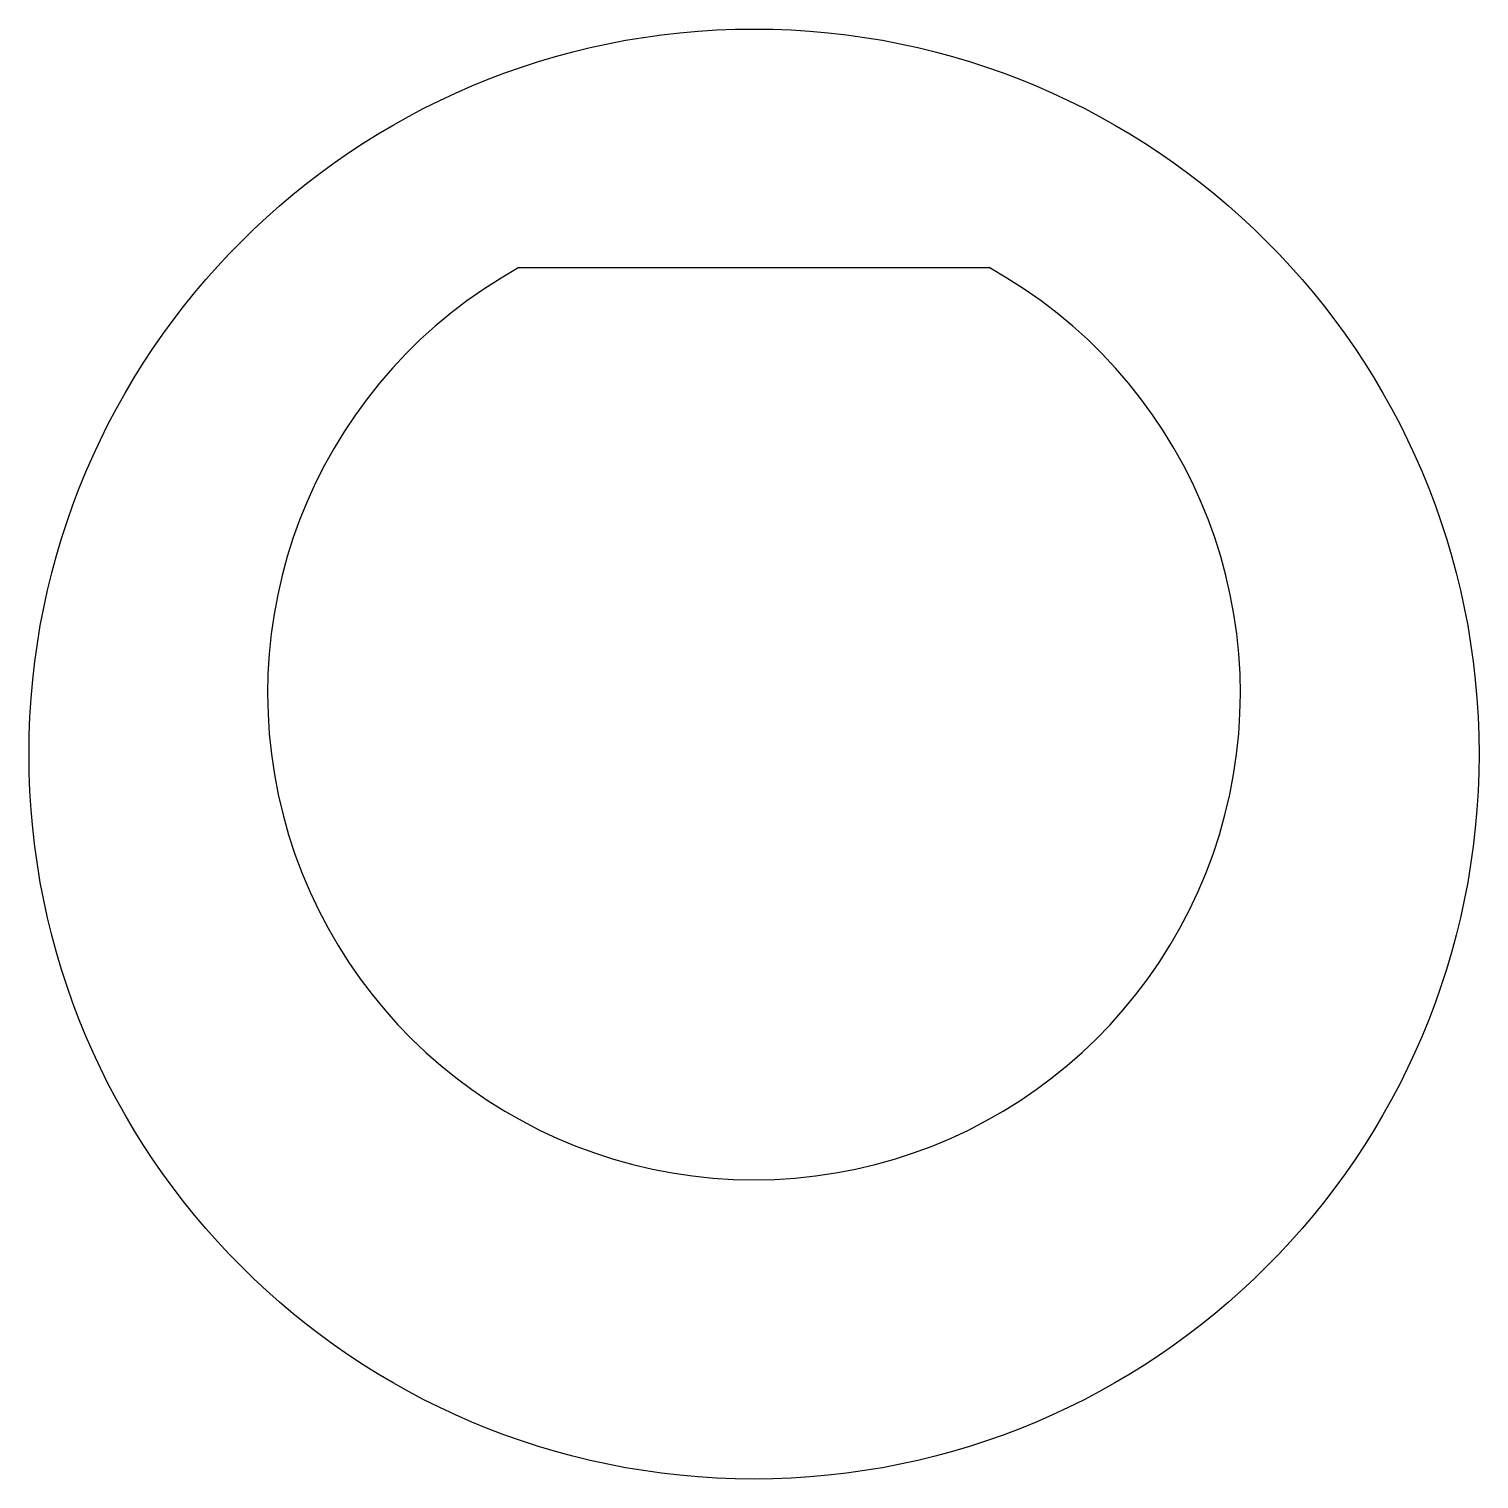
# Model space of a CAD drawing. Header units: millimetres. Extents: x -6 to 6, y -7 to 5.
import ezdxf

# ---------------------------------------------------------------- set-up
doc = ezdxf.new("R2010")
doc.units = ezdxf.units.MM

msp = doc.modelspace()

# ---------------------------------------------------------------- linework, layer by layer
at = {"color": 7, "linetype": 'Continuous', "lineweight": 25}
msp.add_line((-1.94, 3.015), (1.94, 3.015), dxfattribs=at)
msp.add_circle((0, -1), 5.985, dxfattribs=at)
msp.add_arc((0, -0.5), 4.015, 118.8997, 61.1003, dxfattribs=at)

doc.saveas('drawing.dxf')
